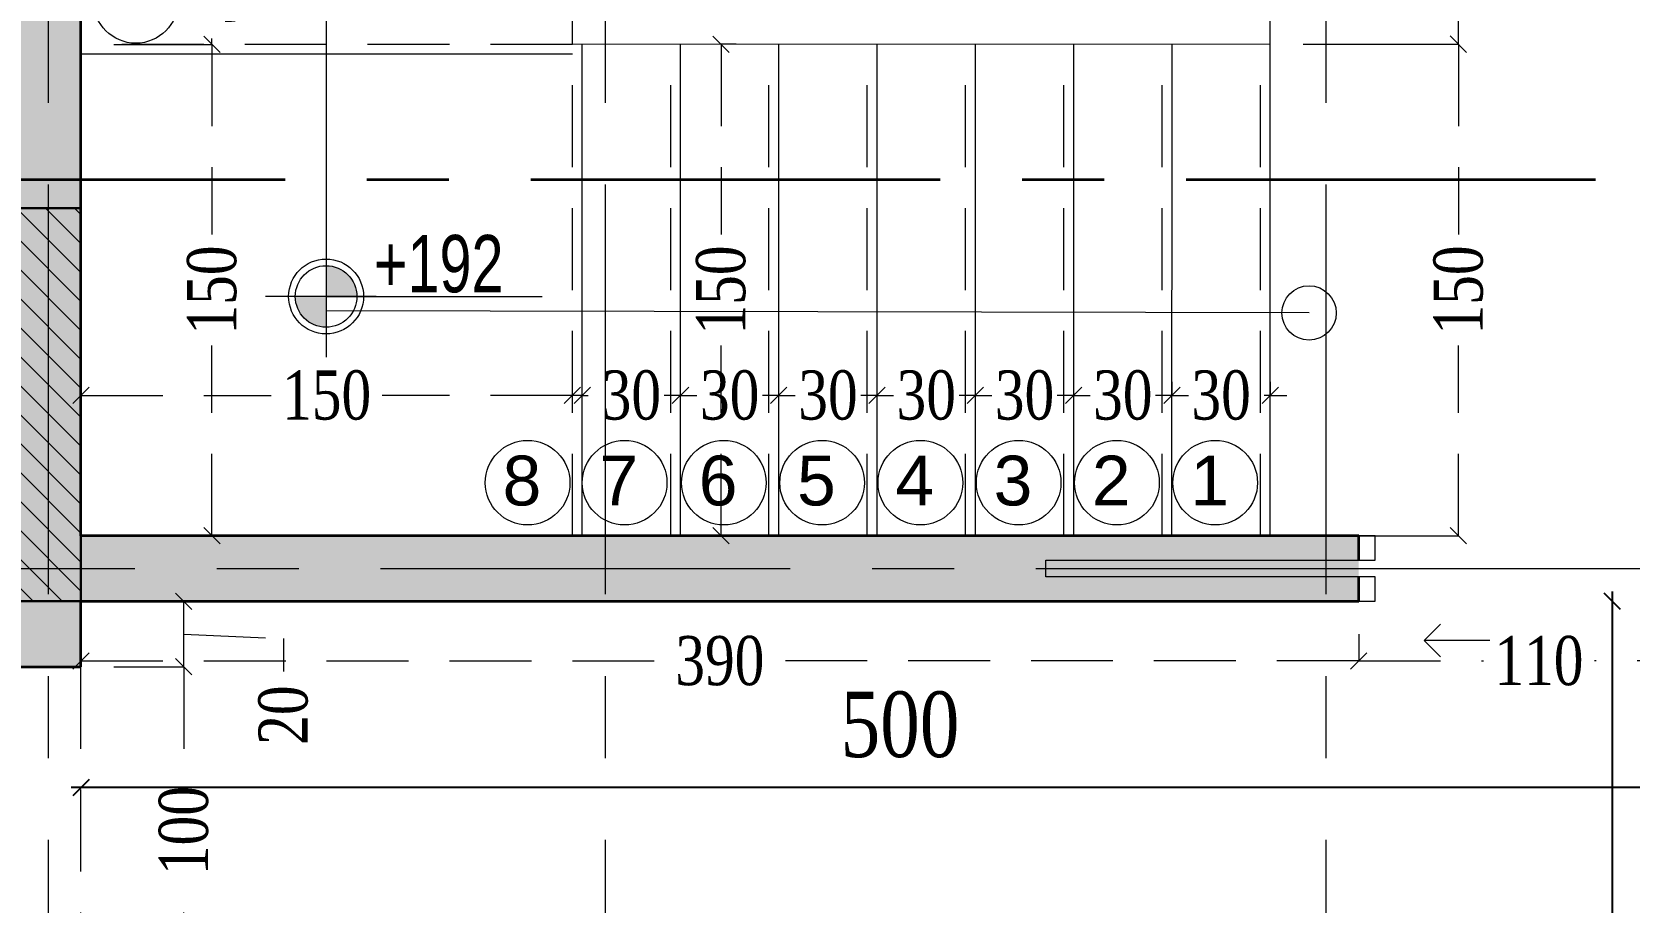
# Model space of a CAD drawing. Header units: inches. Extents: x -114 to 635, y -137 to 57.
# Drawn here: x 31.229 to 36.104, y 16.661 to 19.317 of the extents above; entities that cross this region are included whole.
import ezdxf
from ezdxf.enums import TextEntityAlignment as Align

# ---------------------------------------------------------------- set-up
doc = ezdxf.new("R2010")
doc.units = ezdxf.units.IN
doc.header["$MEASUREMENT"] = 0
doc.header["$PDMODE"] = 98
for name, pattern in [('( Hidden )', [0.375, 0.25, -0.125]), ('CENTER', [2, 1.25, -0.25, 0.25, -0.25]), ('CENTERX2', [4, 2.5, -0.5, 0.5, -0.5]), ('DASHED2', [0.375, 0.25, -0.125]), ('HIDDEN', [0.375, 0.25, -0.125]), ('VILLA AXIS$0$CENTER', [2, 1.25, -0.25, 0.25, -0.25])]:
    doc.linetypes.add(name, pattern=pattern)
doc.layers.get('0').update_dxf_attribs({"lineweight": 5})
doc.layers.get('Defpoints').update_dxf_attribs({"lineweight": 5})
for name, color, linetype, lineweight in [('.', 14, 'Continuous', 9), ('A-SECTION LINE', 230, 'Continuous', 35), ('A-text', 111, 'Continuous', 5), ('ARCHES', 1, 'HIDDEN', 5), ('COLUMNS HATCH', 1, 'Continuous', 5), ('DETAILS DIMENSION', 15, 'Continuous', 5), ('DOOR', 1, 'Continuous', 5), ('E-AX', 9, '( Hidden )', 0), ('E-C', 6, 'Continuous', 5), ('HATCH', 15, 'Continuous', 0), ('LEVEL SYMBOL', 8, 'Continuous', 5), ('New_Archicad Doors_Pen_No__27', 7, 'Continuous', 35), ('PROPOSED COLUMNS', 6, 'Continuous', 30), ('ROOMS DIMENSION', 3, 'Continuous', 5), ('STAIR', 1, 'Continuous', 5), ('WALL PROPOSED', 7, 'Continuous', 30)]:
    doc.layers.add(name, color=color, linetype=linetype, lineweight=lineweight)
doc.layers.add('AXIES', color=7, linetype='CENTER', lineweight=0, true_color=0x949596)
doc.styles.add('002-F.FLOOR PLAN$0$xref plans$0$ATTRIBUTE', font='BKANT.TTF')
doc.styles.add('GROUND FLOOR XREF - option 3$0$STYLE1', font='arial.ttf', dxfattribs={"height": 30})
doc.styles.add('ST', font='times.ttf', dxfattribs={"width": 0.8})
doc.styles.add('style4', font='times.ttf', dxfattribs={"width": 0.8})
doc.dimstyles.new('DIM100-2', dxfattribs={"dimtxt": 0.2, "dimasz": 0.05, "dimexe": 0.1, "dimexo": 0.1, "dimgap": 0.09, "dimtad": 1, "dimdec": 0, "dimlfac": 100, "dimzin": 0, "dimdsep": 46, "dimtxsty": 'style4', "dimblk1": 'OBLIQUE', "dimblk2": 'OBLIQUE', "dimsah": 1, "dimcen": 0.09, "dimdle": 0.03, "dimse1": 1, "dimse2": 1, "dimclrd": 256, "dimclrt": 256, "dimadec": 0, "dimazin": 0, "dimtfac": 1, "dimtdec": 0, "dimtix": 1, "dimtmove": 2, "dimatfit": 3, "dimldrblk": 'OBLIQUE', "dimfxl": 1, "dimtolj": 1, "dimtzin": 0, "dimarcsym": 0})
doc.dimstyles.new('RASH PLAN', dxfattribs={"dimtxt": 0.15, "dimasz": 0.05, "dimexe": 0, "dimexo": 0.1, "dimgap": 0.05, "dimtad": 0, "dimdec": 0, "dimlfac": 100, "dimzin": 0, "dimdsep": 46, "dimtxsty": 'ST', "dimblk": 'OBLIQUE', "dimcen": 0.09, "dimclrd": 200, "dimclre": 6, "dimclrt": 1, "dimadec": 0, "dimazin": 0, "dimtfac": 1, "dimtdec": 0, "dimtmove": 1, "dimatfit": 3, "dimldrblk": 'OBLIQUE', "dimfxl": 0, "dimtolj": 1, "dimtzin": 0, "dimlwd": -1, "dimlwe": -1, "dimarcsym": 0})

# ---------------------------------------------------------------- blocks, each defined once
blk = doc.blocks.new('_Oblique')
at = {"color": 0, "lineweight": -2}
blk.add_line((-0.5, -0.5), (0.5, 0.5), dxfattribs=at)
blk = doc.blocks.new('*D257')
at = {"layer": 'Defpoints', "color": 0, "transparency": 16777216}
for p in [(31.3786, 17.3794), (31.6925, 17.3794), (31.3786, 16.3794)]:
    blk.add_point(p, dxfattribs=at)
at = {"layer": 'DETAILS DIMENSION', "color": 6, "transparency": 16777216}
for p, q in [((31.4786, 17.3794), (31.6925, 17.3794)), ((31.4786, 16.3794), (31.6925, 16.3794))]:
    blk.add_line(p, q, dxfattribs=at)
at = {"layer": 'DETAILS DIMENSION', "color": 200, "linetype": 'DASHED2', "transparency": 16777216}
for p, q in [((31.6925, 17.3794), (31.6925, 17.0488)), ((31.6925, 16.3794), (31.6925, 16.7101))]:
    blk.add_line(p, q, dxfattribs=at)
at = {"layer": 'DETAILS DIMENSION', "color": 200, "transparency": 16777216, "xscale": 0.05, "yscale": 0.05, "zscale": 0.05}
for p, rotation in [((31.6925, 17.3794), 90), ((31.6925, 16.3794), 270)]:
    blk.add_blockref('_Oblique', p, dxfattribs=dict(at, rotation=rotation))
at = {"layer": 'DETAILS DIMENSION', "color": 1, "transparency": 16777216, "insert": (31.6925, 16.8794), "char_height": 0.15, "attachment_point": 5, "rotation": 90, "style": 'ST'}
blk.add_mtext('\\A1;100', dxfattribs=at)
blk = doc.blocks.new('*D258')
at = {"layer": 'Defpoints', "color": 0, "transparency": 16777216}
for p in [(31.3786, 17.5794), (31.6925, 17.5794), (31.3786, 17.3794)]:
    blk.add_point(p, dxfattribs=at)
at = {"layer": 'DETAILS DIMENSION', "color": 6, "transparency": 16777216}
for p, q in [((31.4786, 17.5794), (31.6925, 17.5794)), ((31.4786, 17.3794), (31.6925, 17.3794))]:
    blk.add_line(p, q, dxfattribs=at)
at = {"layer": 'DETAILS DIMENSION', "color": 200, "linetype": 'DASHED2', "transparency": 16777216}
for p, q in [((31.6925, 17.3794), (31.6925, 17.5794)), ((31.6925, 17.4794), (31.9964, 17.4654)), ((31.9964, 17.4654), (31.9964, 17.3654))]:
    blk.add_line(p, q, dxfattribs=at)
at = {"layer": 'DETAILS DIMENSION', "color": 200, "transparency": 16777216, "xscale": 0.05, "yscale": 0.05, "zscale": 0.05}
for p, rotation in [((31.6925, 17.5794), 90), ((31.6925, 17.3794), 270)]:
    blk.add_blockref('_Oblique', p, dxfattribs=dict(at, rotation=rotation))
at = {"layer": 'DETAILS DIMENSION', "color": 1, "transparency": 16777216, "insert": (31.9964, 17.2319), "char_height": 0.15, "attachment_point": 5, "rotation": 90, "style": 'ST'}
blk.add_mtext('\\A1;20', dxfattribs=at)
blk = doc.blocks.new('*D295')
at = {"layer": 'Defpoints', "color": 0, "transparency": 16777216}
for p in [(31.3786, 17.5794), (35.2786, 17.5794), (31.3786, 17.3973)]:
    blk.add_point(p, dxfattribs=at)
at = {"layer": 'DETAILS DIMENSION', "color": 6, "transparency": 16777216}
for p, q in [((31.3786, 17.4794), (31.3786, 17.3973)), ((35.2786, 17.4794), (35.2786, 17.3973))]:
    blk.add_line(p, q, dxfattribs=at)
at = {"layer": 'DETAILS DIMENSION', "color": 200, "linetype": 'DASHED2', "transparency": 16777216}
for p, q in [((31.3786, 17.3973), (33.1525, 17.3973)), ((35.2786, 17.3973), (33.5047, 17.3973))]:
    blk.add_line(p, q, dxfattribs=at)
at = {"layer": 'DETAILS DIMENSION', "color": 200, "transparency": 16777216, "xscale": 0.05, "yscale": 0.05, "zscale": 0.05, "rotation": 180}
blk.add_blockref('_Oblique', (31.3786, 17.3973), dxfattribs=at)
at = {"layer": 'DETAILS DIMENSION', "color": 200, "transparency": 16777216, "xscale": 0.05, "yscale": 0.05, "zscale": 0.05}
blk.add_blockref('_Oblique', (35.2786, 17.3973), dxfattribs=at)
at = {"layer": 'DETAILS DIMENSION', "color": 1, "transparency": 16777216, "insert": (33.3286, 17.3973), "char_height": 0.15, "attachment_point": 5, "style": 'ST'}
blk.add_mtext('\\A1;390', dxfattribs=at)
blk = doc.blocks.new('*D296')
at = {"layer": 'Defpoints', "color": 0, "transparency": 16777216}
for p in [(35.2786, 17.5794), (36.3786, 17.5794), (36.3786, 17.3973)]:
    blk.add_point(p, dxfattribs=at)
at = {"layer": 'DETAILS DIMENSION', "color": 6, "transparency": 16777216}
for p, q in [((35.2786, 17.4794), (35.2786, 17.3973)), ((36.3786, 17.4794), (36.3786, 17.3973))]:
    blk.add_line(p, q, dxfattribs=at)
at = {"layer": 'DETAILS DIMENSION', "color": 200, "linetype": 'DASHED2', "transparency": 16777216}
for p, q in [((35.2786, 17.3973), (35.6592, 17.3973)), ((36.3786, 17.3973), (35.9979, 17.3973))]:
    blk.add_line(p, q, dxfattribs=at)
at = {"layer": 'DETAILS DIMENSION', "color": 200, "transparency": 16777216, "xscale": 0.05, "yscale": 0.05, "zscale": 0.05, "rotation": 180}
blk.add_blockref('_Oblique', (35.2786, 17.3973), dxfattribs=at)
at = {"layer": 'DETAILS DIMENSION', "color": 200, "transparency": 16777216, "xscale": 0.05, "yscale": 0.05, "zscale": 0.05}
blk.add_blockref('_Oblique', (36.3786, 17.3973), dxfattribs=at)
at = {"layer": 'DETAILS DIMENSION', "color": 1, "transparency": 16777216, "insert": (35.8286, 17.3973), "char_height": 0.15, "attachment_point": 5, "style": 'ST'}
blk.add_mtext('\\A1;110', dxfattribs=at)
blk = doc.blocks.new('*D303')
at = {"layer": 'Defpoints', "color": 0, "transparency": 16777216}
for p in [(35.0087, 19.2797), (35.583, 19.2797), (35.0087, 17.7794)]:
    blk.add_point(p, dxfattribs=at)
at = {"layer": 'DETAILS DIMENSION', "color": 6, "transparency": 16777216}
for p, q in [((35.1087, 19.2797), (35.583, 19.2797)), ((35.1087, 17.7794), (35.583, 17.7794))]:
    blk.add_line(p, q, dxfattribs=at)
at = {"layer": 'DETAILS DIMENSION', "color": 200, "linetype": 'DASHED2', "transparency": 16777216}
for p, q in [((35.583, 19.2797), (35.583, 18.6989)), ((35.583, 17.7794), (35.583, 18.3602))]:
    blk.add_line(p, q, dxfattribs=at)
at = {"layer": 'DETAILS DIMENSION', "color": 200, "transparency": 16777216, "xscale": 0.05, "yscale": 0.05, "zscale": 0.05}
for p, rotation in [((35.583, 19.2797), 90), ((35.583, 17.7794), 270)]:
    blk.add_blockref('_Oblique', p, dxfattribs=dict(at, rotation=rotation))
at = {"layer": 'DETAILS DIMENSION', "color": 1, "transparency": 16777216, "insert": (35.583, 18.5295), "char_height": 0.15, "attachment_point": 5, "rotation": 90, "style": 'ST'}
blk.add_mtext('\\A1;150', dxfattribs=at)
blk = doc.blocks.new('*D304')
at = {"layer": 'Defpoints', "color": 0, "transparency": 16777216}
for p in [(35.2783, 19.4797), (35.583, 19.4797), (35.0087, 19.2797)]:
    blk.add_point(p, dxfattribs=at)
at = {"layer": 'DETAILS DIMENSION', "color": 200, "linetype": 'DASHED2', "transparency": 16777216}
for p, q in [((35.8869, 19.4709), (35.8869, 19.5709)), ((35.583, 19.2797), (35.583, 19.4797)), ((35.583, 19.3797), (35.8869, 19.4709))]:
    blk.add_line(p, q, dxfattribs=at)
at = {"layer": 'DETAILS DIMENSION', "color": 6, "transparency": 16777216}
for p, q in [((35.3783, 19.4797), (35.583, 19.4797)), ((35.1087, 19.2797), (35.583, 19.2797))]:
    blk.add_line(p, q, dxfattribs=at)
at = {"layer": 'DETAILS DIMENSION', "color": 200, "transparency": 16777216, "xscale": 0.05, "yscale": 0.05, "zscale": 0.05}
for p, rotation in [((35.583, 19.4797), 90), ((35.583, 19.2797), 270)]:
    blk.add_blockref('_Oblique', p, dxfattribs=dict(at, rotation=rotation))
at = {"layer": 'DETAILS DIMENSION', "color": 1, "transparency": 16777216, "insert": (35.8869, 19.7044), "char_height": 0.15, "attachment_point": 5, "rotation": 90, "style": 'ST'}
blk.add_mtext('\\A1;20', dxfattribs=at)
blk = doc.blocks.new('*D325')
at = {"layer": 'Defpoints', "color": 0, "transparency": 16777216}
for p in [(31.3786, 17.5794), (36.3786, 17.5068), (31.3786, 17.0106)]:
    blk.add_point(p, dxfattribs=at)
at = {"layer": 'ROOMS DIMENSION', "linetype": 'Continuous', "lineweight": -2, "transparency": 16777216}
blk.add_line((36.4086, 17.0106), (31.3486, 17.0106), dxfattribs=at)
at = {"layer": 'ROOMS DIMENSION', "lineweight": -2, "transparency": 16777216, "xscale": 0.05, "yscale": 0.05, "zscale": 0.05, "rotation": 180}
blk.add_blockref('_Oblique', (31.3786, 17.0106), dxfattribs=at)
at = {"layer": 'ROOMS DIMENSION', "lineweight": -2, "transparency": 16777216, "xscale": 0.05, "yscale": 0.05, "zscale": 0.05}
blk.add_blockref('_Oblique', (36.3786, 17.0106), dxfattribs=at)
at = {"layer": 'ROOMS DIMENSION', "transparency": 16777216, "insert": (33.8786, 17.2024), "char_height": 0.2, "attachment_point": 5, "style": 'style4'}
blk.add_mtext('\\A1;500', dxfattribs=at)
blk = doc.blocks.new('*D336')
at = {"layer": 'Defpoints', "color": 0, "transparency": 16777216}
for p in [(36.0527, 17.5794), (36.3786, 17.5794), (36.3786, 11.5798)]:
    blk.add_point(p, dxfattribs=at)
at = {"layer": 'ROOMS DIMENSION', "linetype": 'Continuous', "lineweight": -2, "transparency": 16777216}
blk.add_line((36.0527, 11.5498), (36.0527, 17.6094), dxfattribs=at)
at = {"layer": 'ROOMS DIMENSION', "lineweight": -2, "transparency": 16777216, "xscale": 0.05, "yscale": 0.05, "zscale": 0.05}
for p, rotation in [((36.0527, 17.5794), 90), ((36.0527, 11.5798), 270)]:
    blk.add_blockref('_Oblique', p, dxfattribs=dict(at, rotation=rotation))
at = {"layer": 'ROOMS DIMENSION', "transparency": 16777216, "insert": (35.8609, 14.5796), "char_height": 0.2, "attachment_point": 5, "rotation": 90, "style": 'style4'}
blk.add_mtext('\\A1;600', dxfattribs=at)
blk = doc.blocks.new('DASLASDLASLDASLASDLASLQWELQWELQWELQWELQ')
at = {"layer": 'AXIES', "linetype": 'CENTERX2', "ltscale": 0.5}
for p, q in [((31.2786, -578.2063), (31.2786, -610.1736)), ((32.9786, -578.2063), (32.9786, -610.1736)), ((35.1783, -578.2063), (35.1783, -610.1736)), ((20.2934, -595.3778), (52.6834, -595.3778))]:
    blk.add_line(p, q, dxfattribs=at)
blk = doc.blocks.new('QWEQWLDASLLDLQLEQWLDASLELQWLQELQWLE')
at = {"layer": '.'}
h = blk.add_hatch(dxfattribs=at)
h.set_pattern_fill('ANSI31', color=9, scale=0.5, angle=90)
h.set_pattern_definition([(135, (-50.72994, 2.49188), (-0.044194174, -0.044194174), [])])
h.paths.add_polyline_path([(933.7902, -54.3207), (933.9902, -54.3207), (933.9902, -55.5207), (933.7902, -55.5207)])
at = {"layer": 'COLUMNS HATCH', "ltscale": 300}
blk.add_hatch(color=256, dxfattribs=at).paths.add_polyline_path([(933.6902, -54.3207), (933.9902, -54.3207), (933.9902, -55.5207), (933.6902, -55.5207)])
at = {"layer": 'PROPOSED COLUMNS'}
for points in [[(933.6902, -54.3207), (933.9902, -54.3207), (933.9902, -55.5207), (933.6902, -55.5207)], [(933.7902, -54.3207), (933.9902, -54.3207), (933.9902, -55.5207), (933.7902, -55.5207)]]:
    blk.add_lwpolyline(points, close=True, dxfattribs=at)
blk = doc.blocks.new('002-F.FLOOR PLAN$0$xref plans$0$LVL-PL')
h = blk.add_hatch(color=256)
h.paths.add_polyline_path([(0, 0.1233), (0, 0), (0.1233, 0, 0.414214)])
h.paths.add_polyline_path([(0, 0), (-0.1233, 0, 0.414214), (0, -0.1233)])
for p, q in [((0, 0.2424), (0, -0.2424)), ((0.2, 0), (-0.2424, 0)), ((0, 0), (0.8648, 0))]:
    blk.add_line(p, q)
for radius in [0.15, 0.1233]:
    blk.add_circle((0, 0), radius)
at = {"style": '002-F.FLOOR PLAN$0$xref plans$0$ATTRIBUTE', "width": 0.75, "flags": 12}
for tag, p in [('LEVEL', (0.517, 0.1508)), ('POSITION', (0.517, -0.1541))]:
    blk.add_attdef(tag, text='', height=0.2, dxfattribs=at).set_placement(p, align=Align.MIDDLE)
blk = doc.blocks.new('*D1115')
at = {"layer": 'Defpoints', "color": 0, "transparency": 16777216}
for p in [(34.7086, 18.2079), (34.7086, 18.149), (35.0087, 18.149)]:
    blk.add_point(p, dxfattribs=at)
at = {"layer": 'DETAILS DIMENSION', "color": 6, "transparency": 16777216}
for p, q in [((34.7086, 18.249), (34.7086, 18.2079)), ((35.0087, 18.249), (35.0087, 18.2079))]:
    blk.add_line(p, q, dxfattribs=at)
at = {"layer": 'DETAILS DIMENSION', "color": 200, "linetype": 'DASHED2', "transparency": 16777216}
for p, q in [((34.7086, 18.2079), (34.6586, 18.2079)), ((34.7086, 18.2079), (34.7268, 18.2079)), ((35.0087, 18.2079), (34.9905, 18.2079)), ((35.0087, 18.2079), (35.0587, 18.2079))]:
    blk.add_line(p, q, dxfattribs=at)
at = {"layer": 'DETAILS DIMENSION', "color": 200, "transparency": 16777216, "xscale": 0.05, "yscale": 0.05, "zscale": 0.05}
blk.add_blockref('_Oblique', (34.7086, 18.2079), dxfattribs=at)
at = {"layer": 'DETAILS DIMENSION', "color": 200, "transparency": 16777216, "xscale": 0.05, "yscale": 0.05, "zscale": 0.05, "rotation": 180}
blk.add_blockref('_Oblique', (35.0087, 18.2079), dxfattribs=at)
at = {"layer": 'DETAILS DIMENSION', "color": 1, "transparency": 16777216, "insert": (34.8587, 18.2079), "char_height": 0.15, "attachment_point": 5, "style": 'ST'}
blk.add_mtext('\\A1;30', dxfattribs=at)
blk = doc.blocks.new('*D1116')
at = {"layer": 'Defpoints', "color": 0, "transparency": 16777216}
for p in [(34.4086, 18.2079), (34.7086, 18.149), (34.4086, 18.1134)]:
    blk.add_point(p, dxfattribs=at)
at = {"layer": 'DETAILS DIMENSION', "color": 6, "transparency": 16777216}
for p, q in [((34.7086, 18.249), (34.7086, 18.2079)), ((34.4086, 18.2134), (34.4086, 18.2079))]:
    blk.add_line(p, q, dxfattribs=at)
at = {"layer": 'DETAILS DIMENSION', "color": 200, "linetype": 'DASHED2', "transparency": 16777216}
for p, q in [((34.4086, 18.2079), (34.3586, 18.2079)), ((34.4086, 18.2079), (34.4268, 18.2079)), ((34.7086, 18.2079), (34.6905, 18.2079)), ((34.7086, 18.2079), (34.7586, 18.2079))]:
    blk.add_line(p, q, dxfattribs=at)
at = {"layer": 'DETAILS DIMENSION', "color": 200, "transparency": 16777216, "xscale": 0.05, "yscale": 0.05, "zscale": 0.05}
blk.add_blockref('_Oblique', (34.4086, 18.2079), dxfattribs=at)
at = {"layer": 'DETAILS DIMENSION', "color": 200, "transparency": 16777216, "xscale": 0.05, "yscale": 0.05, "zscale": 0.05, "rotation": 180}
blk.add_blockref('_Oblique', (34.7086, 18.2079), dxfattribs=at)
at = {"layer": 'DETAILS DIMENSION', "color": 1, "transparency": 16777216, "insert": (34.5586, 18.2079), "char_height": 0.15, "attachment_point": 5, "style": 'ST'}
blk.add_mtext('\\A1;30', dxfattribs=at)
blk = doc.blocks.new('*D1117')
at = {"layer": 'Defpoints', "color": 0, "transparency": 16777216}
for p in [(34.1086, 18.2079), (34.1086, 18.0982), (34.4086, 18.1134)]:
    blk.add_point(p, dxfattribs=at)
at = {"layer": 'DETAILS DIMENSION', "color": 200, "linetype": 'DASHED2', "transparency": 16777216}
for p, q in [((34.1086, 18.2079), (34.0586, 18.2079)), ((34.1086, 18.2079), (34.1268, 18.2079)), ((34.4086, 18.2079), (34.3904, 18.2079)), ((34.4086, 18.2079), (34.4586, 18.2079))]:
    blk.add_line(p, q, dxfattribs=at)
at = {"layer": 'DETAILS DIMENSION', "color": 6, "transparency": 16777216}
for p, q in [((34.1086, 18.1982), (34.1086, 18.2079)), ((34.4086, 18.2134), (34.4086, 18.2079))]:
    blk.add_line(p, q, dxfattribs=at)
at = {"layer": 'DETAILS DIMENSION', "color": 200, "transparency": 16777216, "xscale": 0.05, "yscale": 0.05, "zscale": 0.05}
blk.add_blockref('_Oblique', (34.1086, 18.2079), dxfattribs=at)
at = {"layer": 'DETAILS DIMENSION', "color": 200, "transparency": 16777216, "xscale": 0.05, "yscale": 0.05, "zscale": 0.05, "rotation": 180}
blk.add_blockref('_Oblique', (34.4086, 18.2079), dxfattribs=at)
at = {"layer": 'DETAILS DIMENSION', "color": 1, "transparency": 16777216, "insert": (34.2586, 18.2079), "char_height": 0.15, "attachment_point": 5, "style": 'ST'}
blk.add_mtext('\\A1;30', dxfattribs=at)
blk = doc.blocks.new('*D1118')
at = {"layer": 'Defpoints', "color": 0, "transparency": 16777216}
for p in [(33.8086, 18.2079), (33.8086, 18.0944), (34.1086, 18.0982)]:
    blk.add_point(p, dxfattribs=at)
at = {"layer": 'DETAILS DIMENSION', "color": 200, "linetype": 'DASHED2', "transparency": 16777216}
for p, q in [((33.8086, 18.2079), (33.7586, 18.2079)), ((33.8086, 18.2079), (33.8268, 18.2079)), ((34.1086, 18.2079), (34.0904, 18.2079)), ((34.1086, 18.2079), (34.1586, 18.2079))]:
    blk.add_line(p, q, dxfattribs=at)
at = {"layer": 'DETAILS DIMENSION', "color": 6, "transparency": 16777216}
for p, q in [((33.8086, 18.1944), (33.8086, 18.2079)), ((34.1086, 18.1982), (34.1086, 18.2079))]:
    blk.add_line(p, q, dxfattribs=at)
at = {"layer": 'DETAILS DIMENSION', "color": 200, "transparency": 16777216, "xscale": 0.05, "yscale": 0.05, "zscale": 0.05}
blk.add_blockref('_Oblique', (33.8086, 18.2079), dxfattribs=at)
at = {"layer": 'DETAILS DIMENSION', "color": 200, "transparency": 16777216, "xscale": 0.05, "yscale": 0.05, "zscale": 0.05, "rotation": 180}
blk.add_blockref('_Oblique', (34.1086, 18.2079), dxfattribs=at)
at = {"layer": 'DETAILS DIMENSION', "color": 1, "transparency": 16777216, "insert": (33.9586, 18.2079), "char_height": 0.15, "attachment_point": 5, "style": 'ST'}
blk.add_mtext('\\A1;30', dxfattribs=at)
blk = doc.blocks.new('*D1130')
at = {"layer": 'Defpoints', "color": 0, "transparency": 16777216}
for p in [(33.5086, 18.2079), (33.5086, 18.0944), (33.8086, 18.0944)]:
    blk.add_point(p, dxfattribs=at)
at = {"layer": 'DETAILS DIMENSION', "color": 200, "linetype": 'DASHED2', "transparency": 16777216}
for p, q in [((33.5086, 18.2079), (33.4586, 18.2079)), ((33.5086, 18.2079), (33.5268, 18.2079)), ((33.8086, 18.2079), (33.7904, 18.2079)), ((33.8086, 18.2079), (33.8586, 18.2079))]:
    blk.add_line(p, q, dxfattribs=at)
at = {"layer": 'DETAILS DIMENSION', "color": 6, "transparency": 16777216}
for p, q in [((33.5086, 18.1944), (33.5086, 18.2079)), ((33.8086, 18.1944), (33.8086, 18.2079))]:
    blk.add_line(p, q, dxfattribs=at)
at = {"layer": 'DETAILS DIMENSION', "color": 200, "transparency": 16777216, "xscale": 0.05, "yscale": 0.05, "zscale": 0.05}
blk.add_blockref('_Oblique', (33.5086, 18.2079), dxfattribs=at)
at = {"layer": 'DETAILS DIMENSION', "color": 200, "transparency": 16777216, "xscale": 0.05, "yscale": 0.05, "zscale": 0.05, "rotation": 180}
blk.add_blockref('_Oblique', (33.8086, 18.2079), dxfattribs=at)
at = {"layer": 'DETAILS DIMENSION', "color": 1, "transparency": 16777216, "insert": (33.6586, 18.2079), "char_height": 0.15, "attachment_point": 5, "style": 'ST'}
blk.add_mtext('\\A1;30', dxfattribs=at)
blk = doc.blocks.new('*D1131')
at = {"layer": 'Defpoints', "color": 0, "transparency": 16777216}
for p in [(33.2086, 18.2079), (33.2086, 18.102), (33.5086, 18.0944)]:
    blk.add_point(p, dxfattribs=at)
at = {"layer": 'DETAILS DIMENSION', "color": 200, "linetype": 'DASHED2', "transparency": 16777216}
for p, q in [((33.2086, 18.2079), (33.1586, 18.2079)), ((33.2086, 18.2079), (33.2268, 18.2079)), ((33.5086, 18.2079), (33.4904, 18.2079)), ((33.5086, 18.2079), (33.5586, 18.2079))]:
    blk.add_line(p, q, dxfattribs=at)
at = {"layer": 'DETAILS DIMENSION', "color": 6, "transparency": 16777216}
for p, q in [((33.2086, 18.202), (33.2086, 18.2079)), ((33.5086, 18.1944), (33.5086, 18.2079))]:
    blk.add_line(p, q, dxfattribs=at)
at = {"layer": 'DETAILS DIMENSION', "color": 200, "transparency": 16777216, "xscale": 0.05, "yscale": 0.05, "zscale": 0.05}
blk.add_blockref('_Oblique', (33.2086, 18.2079), dxfattribs=at)
at = {"layer": 'DETAILS DIMENSION', "color": 200, "transparency": 16777216, "xscale": 0.05, "yscale": 0.05, "zscale": 0.05, "rotation": 180}
blk.add_blockref('_Oblique', (33.5086, 18.2079), dxfattribs=at)
at = {"layer": 'DETAILS DIMENSION', "color": 1, "transparency": 16777216, "insert": (33.3586, 18.2079), "char_height": 0.15, "attachment_point": 5, "style": 'ST'}
blk.add_mtext('\\A1;30', dxfattribs=at)
blk = doc.blocks.new('*D1132')
at = {"layer": 'Defpoints', "color": 0, "transparency": 16777216}
for p in [(32.9086, 18.2079), (32.9086, 18.1058), (33.2086, 18.102)]:
    blk.add_point(p, dxfattribs=at)
at = {"layer": 'DETAILS DIMENSION', "color": 200, "linetype": 'DASHED2', "transparency": 16777216}
for p, q in [((32.9086, 18.2079), (32.8586, 18.2079)), ((32.9086, 18.2079), (32.9268, 18.2079)), ((33.2086, 18.2079), (33.1904, 18.2079)), ((33.2086, 18.2079), (33.2586, 18.2079))]:
    blk.add_line(p, q, dxfattribs=at)
at = {"layer": 'DETAILS DIMENSION', "color": 6, "transparency": 16777216}
for p, q in [((32.9086, 18.2058), (32.9086, 18.2079)), ((33.2086, 18.202), (33.2086, 18.2079))]:
    blk.add_line(p, q, dxfattribs=at)
at = {"layer": 'DETAILS DIMENSION', "color": 200, "transparency": 16777216, "xscale": 0.05, "yscale": 0.05, "zscale": 0.05}
blk.add_blockref('_Oblique', (32.9086, 18.2079), dxfattribs=at)
at = {"layer": 'DETAILS DIMENSION', "color": 200, "transparency": 16777216, "xscale": 0.05, "yscale": 0.05, "zscale": 0.05, "rotation": 180}
blk.add_blockref('_Oblique', (33.2086, 18.2079), dxfattribs=at)
at = {"layer": 'DETAILS DIMENSION', "color": 1, "transparency": 16777216, "insert": (33.0586, 18.2079), "char_height": 0.15, "attachment_point": 5, "style": 'ST'}
blk.add_mtext('\\A1;30', dxfattribs=at)
blk = doc.blocks.new('*D1133')
at = {"layer": 'Defpoints', "color": 0, "transparency": 16777216}
for p in [(31.3786, 18.2079), (31.3786, 18.091), (32.8786, 18.1058)]:
    blk.add_point(p, dxfattribs=at)
at = {"layer": 'DETAILS DIMENSION', "color": 6, "transparency": 16777216}
for p, q in [((31.3786, 18.191), (31.3786, 18.2079)), ((32.8786, 18.2058), (32.8786, 18.2079))]:
    blk.add_line(p, q, dxfattribs=at)
at = {"layer": 'DETAILS DIMENSION', "color": 200, "linetype": 'DASHED2', "transparency": 16777216}
for p, q in [((31.3786, 18.2079), (31.9592, 18.2079)), ((32.8786, 18.2079), (32.2979, 18.2079))]:
    blk.add_line(p, q, dxfattribs=at)
at = {"layer": 'DETAILS DIMENSION', "color": 200, "transparency": 16777216, "xscale": 0.05, "yscale": 0.05, "zscale": 0.05, "rotation": 180}
blk.add_blockref('_Oblique', (31.3786, 18.2079), dxfattribs=at)
at = {"layer": 'DETAILS DIMENSION', "color": 200, "transparency": 16777216, "xscale": 0.05, "yscale": 0.05, "zscale": 0.05}
blk.add_blockref('_Oblique', (32.8786, 18.2079), dxfattribs=at)
at = {"layer": 'DETAILS DIMENSION', "color": 1, "transparency": 16777216, "insert": (32.1286, 18.2079), "char_height": 0.15, "attachment_point": 5, "style": 'ST'}
blk.add_mtext('\\A1;150', dxfattribs=at)
blk = doc.blocks.new('*D1134')
at = {"layer": 'Defpoints', "color": 0, "transparency": 16777216}
for p in [(33.3322, 19.2794), (33.4783, 19.2794), (33.4786, 17.7794)]:
    blk.add_point(p, dxfattribs=at)
at = {"layer": 'DETAILS DIMENSION', "color": 6, "transparency": 16777216}
for p, q in [((33.3783, 19.2794), (33.3322, 19.2794)), ((33.3786, 17.7794), (33.3322, 17.7794))]:
    blk.add_line(p, q, dxfattribs=at)
at = {"layer": 'DETAILS DIMENSION', "color": 200, "linetype": 'DASHED2', "transparency": 16777216}
for p, q in [((33.3322, 19.2794), (33.3322, 18.6987)), ((33.3322, 17.7794), (33.3322, 18.36))]:
    blk.add_line(p, q, dxfattribs=at)
at = {"layer": 'DETAILS DIMENSION', "color": 200, "transparency": 16777216, "xscale": 0.05, "yscale": 0.05, "zscale": 0.05}
for p, rotation in [((33.3322, 19.2794), 90), ((33.3322, 17.7794), 270)]:
    blk.add_blockref('_Oblique', p, dxfattribs=dict(at, rotation=rotation))
at = {"layer": 'DETAILS DIMENSION', "color": 1, "transparency": 16777216, "insert": (33.3322, 18.5294), "char_height": 0.15, "attachment_point": 5, "rotation": 90, "style": 'ST'}
blk.add_mtext('\\A1;150', dxfattribs=at)
blk = doc.blocks.new('*D1124')
at = {"layer": 'Defpoints', "color": 0, "transparency": 16777216}
for p in [(31.3786, 19.2792), (31.7786, 19.2792), (31.3786, 17.7794)]:
    blk.add_point(p, dxfattribs=at)
at = {"layer": 'DETAILS DIMENSION', "color": 6, "transparency": 16777216}
for p, q in [((31.4786, 19.2792), (31.7786, 19.2792)), ((31.4786, 17.7794), (31.7786, 17.7794))]:
    blk.add_line(p, q, dxfattribs=at)
at = {"layer": 'DETAILS DIMENSION', "color": 200, "linetype": 'DASHED2', "transparency": 16777216}
for p, q in [((31.7786, 19.2792), (31.7786, 18.6987)), ((31.7786, 17.7794), (31.7786, 18.36))]:
    blk.add_line(p, q, dxfattribs=at)
at = {"layer": 'DETAILS DIMENSION', "color": 200, "transparency": 16777216, "xscale": 0.05, "yscale": 0.05, "zscale": 0.05}
for p, rotation in [((31.7786, 19.2792), 90), ((31.7786, 17.7794), 270)]:
    blk.add_blockref('_Oblique', p, dxfattribs=dict(at, rotation=rotation))
at = {"layer": 'DETAILS DIMENSION', "color": 1, "transparency": 16777216, "insert": (31.7786, 18.5293), "char_height": 0.15, "attachment_point": 5, "rotation": 90, "style": 'ST'}
blk.add_mtext('\\A1;150', dxfattribs=at)
blk = doc.blocks.new('*D1125')
at = {"layer": 'Defpoints', "color": 0, "transparency": 16777216}
for p in [(31.7405, 19.5792), (31.7786, 19.5792), (31.3786, 19.2792)]:
    blk.add_point(p, dxfattribs=at)
at = {"layer": 'DETAILS DIMENSION', "color": 200, "linetype": 'DASHED2', "transparency": 16777216}
for p, q in [((31.7786, 19.5792), (31.7786, 19.6292)), ((31.7786, 19.5792), (31.7786, 19.5611)), ((31.7786, 19.2792), (31.7786, 19.2974)), ((31.7786, 19.2792), (31.7786, 19.2292))]:
    blk.add_line(p, q, dxfattribs=at)
at = {"layer": 'DETAILS DIMENSION', "color": 6, "transparency": 16777216}
for p, q in [((31.8405, 19.5792), (31.7786, 19.5792)), ((31.4786, 19.2792), (31.7786, 19.2792))]:
    blk.add_line(p, q, dxfattribs=at)
at = {"layer": 'DETAILS DIMENSION', "color": 200, "transparency": 16777216, "xscale": 0.05, "yscale": 0.05, "zscale": 0.05}
for p, rotation in [((31.7786, 19.5792), 270), ((31.7786, 19.2792), 90)]:
    blk.add_blockref('_Oblique', p, dxfattribs=dict(at, rotation=rotation))
at = {"layer": 'DETAILS DIMENSION', "color": 1, "transparency": 16777216, "insert": (31.7786, 19.4292), "char_height": 0.15, "attachment_point": 5, "rotation": 90, "style": 'ST'}
blk.add_mtext('\\A1;30', dxfattribs=at)

msp = doc.modelspace()

# ---------------------------------------------------------------- hatches: boundary and pattern name
at = {"layer": 'HATCH', "true_color": 0x939598}
h = msp.add_hatch(color=252, dxfattribs=at)
h.dxf.hatch_style = 1
h.paths.add_polyline_path([(31.3786, 23.7796), (31.6786, 23.7796), (31.6786, 23.9796), (30.3786, 23.9796), (30.3786, 23.7796), (31.0786, 23.7796), (31.0786, 20.2341), (30.1786, 20.2341), (30.1786, 20.1341), (31.0786, 20.1341), (31.0786, 18.2794), (29.1787, 18.2794), (29.1787, 23.7796), (29.2786, 23.7796), (29.2786, 23.8946), (29.2786, 23.9796), (28.8789, 23.9796), (28.8789, 23.8946), (28.8789, 23.7796), (28.9787, 23.7796), (28.9787, 18.2794), (27.2791, 18.2794), (27.2791, 18.8779), (27.1791, 18.8779), (27.1791, 18.2794), (25.1786, 18.2794), (25.1786, 18.6799), (24.9786, 18.6799), (24.9786, 17.5791), (25.1786, 17.5791), (25.1786, 18.0794), (26.9784, 18.0794), (26.9784, 17.2794), (27.0784, 17.2794), (27.0784, 18.0794), (29.5788, 18.0794), (29.5788, 17.3794), (29.6788, 17.3794), (29.6788, 18.0794), (31.0786, 18.0794), (31.0786, 17.3794), (31.3786, 17.3794), (31.3786, 17.5794), (35.2786, 17.5794), (35.2786, 17.7044), (35.2786, 17.7794), (31.3786, 17.7794), (31.3786, 18.0794)])

# ---------------------------------------------------------------- linework, layer by layer
at = {"layer": 'A-SECTION LINE', "linetype": 'VILLA AXIS$0$CENTER'}
msp.add_lwpolyline([(22.7515, 18.8662), (54.1639, 18.8662)], dxfattribs=at)
at = {"layer": 'A-text'}
for centre in [(31.5462, 19.4117), (32.742, 17.9413), (33.038, 17.9413), (33.3407, 17.9413), (33.6407, 17.9413), (33.9407, 17.9413), (34.2407, 17.9413), (34.5407, 17.9413), (34.8407, 17.9413)]:
    msp.add_circle(centre, 0.1291, dxfattribs=at)
at = {"layer": 'ARCHES'}
msp.add_line((31.3786, 16.3794), (31.3786, 17.3794), dxfattribs=at)
at = {"layer": 'DOOR', "linetype": 'Continuous', "lineweight": 20}
for p, q in [((35.3286, 17.7794), (35.2786, 17.7794)), ((35.2786, 17.7794), (35.2786, 17.7044)), ((35.3286, 17.7044), (35.3286, 17.7794)), ((34.3236, 17.7044), (35.2786, 17.7044)), ((34.3236, 17.6544), (34.3236, 17.7044)), ((35.2786, 17.7044), (35.3286, 17.7044)), ((35.2786, 17.6544), (34.3236, 17.6544)), ((35.3286, 17.6544), (35.2786, 17.6544)), ((35.2786, 17.6544), (35.2786, 17.5794)), ((35.3286, 17.5794), (35.3286, 17.6544)), ((35.2786, 17.5794), (35.3286, 17.5794))]:
    msp.add_line(p, q, dxfattribs=at)
at = {"layer": 'DOOR', "linetype": 'Continuous', "lineweight": 18}
for p, q in [((35.1286, 17.6794), (36.2286, 17.6794)), ((35.4786, 17.4594), (35.5286, 17.5094)), ((35.6786, 17.4594), (35.4786, 17.4594)), ((35.4786, 17.4594), (35.5286, 17.4094))]:
    msp.add_line(p, q, dxfattribs=at)
at = {"layer": 'New_Archicad Doors_Pen_No__27', "color": 7, "linetype": 'Continuous', "lineweight": 35}
for p, q in [((35.2786, 17.7044), (35.2786, 17.7794)), ((35.2786, 17.5794), (35.2786, 17.6544))]:
    msp.add_line(p, q, dxfattribs=at)
at = {"layer": 'STAIR', "linetype": 'Continuous'}
for p, q in [((32.1286, 18.466), (32.1286, 23.0259)), ((32.8786, 19.2792), (32.8786, 19.4797)), ((35.0087, 19.2795), (35.0087, 19.4797)), ((35.0087, 19.2797), (32.8786, 19.2792)), ((32.9086, 17.7794), (32.9086, 19.2794)), ((33.2086, 17.7794), (33.2086, 19.2794)), ((33.5086, 17.7794), (33.5086, 19.2794)), ((33.8086, 17.7794), (33.8086, 19.2794)), ((34.1086, 17.7794), (34.1086, 19.2795)), ((34.4086, 17.7794), (34.4086, 19.2795)), ((34.7086, 17.7794), (34.7087, 19.2795)), ((35.0087, 17.7794), (35.0087, 19.2795)), ((32.8786, 19.2492), (31.3786, 19.2492)), ((35.1271, 18.4594), (32.1286, 18.466))]:
    msp.add_line(p, q, dxfattribs=at)
at = {"layer": 'STAIR', "linetype": '( Hidden )'}
for p, q in [((32.8786, 19.2792), (31.3786, 19.2792)), ((32.8786, 17.7794), (32.8786, 19.2794)), ((33.1786, 17.7794), (33.1786, 19.2794)), ((33.4786, 17.7794), (33.4786, 19.2794)), ((33.7786, 17.7794), (33.7786, 19.2794)), ((34.0786, 17.7794), (34.0786, 19.2795)), ((34.3786, 17.7794), (34.3786, 19.2795)), ((34.6786, 17.7794), (34.6786, 19.2795)), ((34.9787, 17.7794), (34.9787, 19.2795))]:
    msp.add_line(p, q, dxfattribs=at)
at = {"layer": 'STAIR', "linetype": 'Continuous'}
msp.add_circle((35.1271, 18.4594), 0.083, dxfattribs=at)
at = {"layer": 'WALL PROPOSED', "linetype": 'Continuous', "lineweight": 35}
for p, q in [((35.2786, 17.7044), (35.2786, 17.7794)), ((35.2786, 17.7044), (35.2786, 17.7794)), ((35.2786, 17.5794), (35.2786, 17.6544)), ((35.2786, 17.5794), (35.2786, 17.6544)), ((31.0786, 17.3794), (31.3786, 17.3794)), ((31.0786, 17.3794), (31.3786, 17.3794))]:
    msp.add_line(p, q, dxfattribs=at)
at = {"layer": 'WALL PROPOSED', "linetype": 'Continuous', "lineweight": 35, "flags": 128}
for points in [[(31.3786, 18.0794), (31.3786, 23.7796)], [(31.3786, 17.7794), (31.3786, 18.0794)], [(35.2786, 17.7794), (31.3786, 17.7794)], [(31.3786, 17.3794), (31.3786, 17.5794)], [(31.3786, 17.5794), (35.2786, 17.5794)]]:
    msp.add_lwpolyline(points, dxfattribs=at)

# ---------------------------------------------------------------- block references
at = {"layer": 'E-AX'}
msp.add_blockref('DASLASDLASLDASLASDLASLQWELQWELQWELQWELQ', (0, 613.0572), dxfattribs=at)
at = {"layer": 'E-C', "linetype": 'ByBlock'}
msp.add_blockref('QWEQWLDASLLDLQLEQWLDASLELQWLQELQWLE', (-902.6116, 73.1001), dxfattribs=at)
at = {"layer": 'LEVEL SYMBOL', "linetype": 'Continuous', "lineweight": 0}
ref = msp.add_blockref('002-F.FLOOR PLAN$0$xref plans$0$LVL-PL', (32.1269, 18.5096), dxfattribs=dict(at, xscale=0.7620000000000069, yscale=0.7620000000000069, zscale=0.7620000000000069))
ref.add_attrib('LEVEL', '+192', dxfattribs={"layer": '0', "lineweight": 5, "height": 0.175, "rotation": 360, "style": '002-F.FLOOR PLAN$0$xref plans$0$ATTRIBUTE', "width": 0.75}).set_placement((32.4707, 18.6099), align=Align.MIDDLE)

# ---------------------------------------------------------------- texts
at = {"layer": 'A-text', "style": 'GROUND FLOOR XREF - option 3$0$STYLE1'}
for s, p in [('8', (32.6656, 17.8718, 0)), ('7', (32.9615, 17.8718, 0)), ('6', (33.2643, 17.8718, 0)), ('5', (33.5643, 17.8718, 0)), ('4', (33.8643, 17.8718, 0)), ('3', (34.1643, 17.8718, 0)), ('2', (34.4643, 17.8718, 0)), ('1', (34.7643, 17.8718, 0))]:
    msp.add_text(s, height=0.1521, dxfattribs=at).set_placement(p)

# ---------------------------------------------------------------- dimensions: what is measured, and where the dimension line sits
at = {"layer": 'DETAILS DIMENSION'}
for base, p1, p2, picture, middle in [((35.583, 19.4797), (35.0087, 19.2797), (35.2783, 19.4797), '*D304', (35.8869, 19.6209)), ((31.7786, 19.5792), (31.3786, 19.2792), (31.7405, 19.5792), '*D1125', (31.7786, 19.4292)), ((31.7786, 19.2792), (31.3786, 17.7794), (31.3786, 19.2792), '*D1124', (31.7786, 18.5293)), ((33.3322, 19.2794), (33.4786, 17.7794), (33.4783, 19.2794), '*D1134', (33.3322, 18.5294)), ((35.583, 19.2797), (35.0087, 17.7794), (35.0087, 19.2797), '*D303', (35.583, 18.5295)), ((31.6925, 17.3794), (31.3786, 16.3794), (31.3786, 17.3794), '*D257', (31.6925, 16.8794))]:
    dim = msp.add_linear_dim(base=base, p1=p1, p2=p2, angle=90, dimstyle='RASH PLAN', dxfattribs=at)
    dim.commit()
    dim.dimension.update_dxf_attribs({"geometry": picture, "text_midpoint": middle})
for base, p1, p2, picture, middle in [((31.3786, 18.2079), (32.8786, 18.1058), (31.3786, 18.091), '*D1133', (32.1286, 18.2079)), ((32.9086, 18.2079), (33.2086, 18.102), (32.9086, 18.1058), '*D1132', (33.0586, 18.2079)), ((33.2086, 18.2079), (33.5086, 18.0944), (33.2086, 18.102), '*D1131', (33.3586, 18.2079)), ((33.5086, 18.2079), (33.8086, 18.0944), (33.5086, 18.0944), '*D1130', (33.6586, 18.2079)), ((33.8086, 18.2079), (34.1086, 18.0982), (33.8086, 18.0944), '*D1118', (33.9586, 18.2079)), ((34.1086, 18.2079), (34.4086, 18.1134), (34.1086, 18.0982), '*D1117', (34.2586, 18.2079)), ((34.4086, 18.2079), (34.7086, 18.149), (34.4086, 18.1134), '*D1116', (34.5586, 18.2079)), ((34.7086, 18.2079), (35.0087, 18.149), (34.7086, 18.149), '*D1115', (34.8587, 18.2079)), ((31.3786, 17.3973), (35.2786, 17.5794), (31.3786, 17.5794), '*D295', (33.3286, 17.3973)), ((36.3786, 17.3973), (35.2786, 17.5794), (36.3786, 17.5794), '*D296', (35.8286, 17.3973))]:
    dim = msp.add_linear_dim(base=base, p1=p1, p2=p2, dimstyle='RASH PLAN', dxfattribs=at)
    dim.commit()
    dim.dimension.update_dxf_attribs({"geometry": picture, "text_midpoint": middle})
dim = msp.add_linear_dim(base=(31.6925, 17.5794), p1=(31.3786, 17.3794), p2=(31.3786, 17.5794), angle=90, dimstyle='RASH PLAN', dxfattribs=at)
dim.commit()
dim.dimension.update_dxf_attribs({"geometry": '*D258', "text_midpoint": (31.9964, 17.3154), "dimtype": 160})
at = {"layer": 'ROOMS DIMENSION'}
dim = msp.add_linear_dim(base=(36.0527, 17.5794), p1=(36.3786, 11.5798), p2=(36.3786, 17.5794), angle=90, dimstyle='DIM100-2', dxfattribs=at)
dim.commit()
dim.dimension.update_dxf_attribs({"geometry": '*D336', "text_midpoint": (35.8609, 14.5796)})
dim = msp.add_linear_dim(base=(31.3786, 17.0106), p1=(36.3786, 17.5068), p2=(31.3786, 17.5794), dimstyle='DIM100-2', dxfattribs=at)
dim.commit()
dim.dimension.update_dxf_attribs({"geometry": '*D325', "text_midpoint": (33.8786, 17.2024)})

doc.saveas('drawing.dxf')
